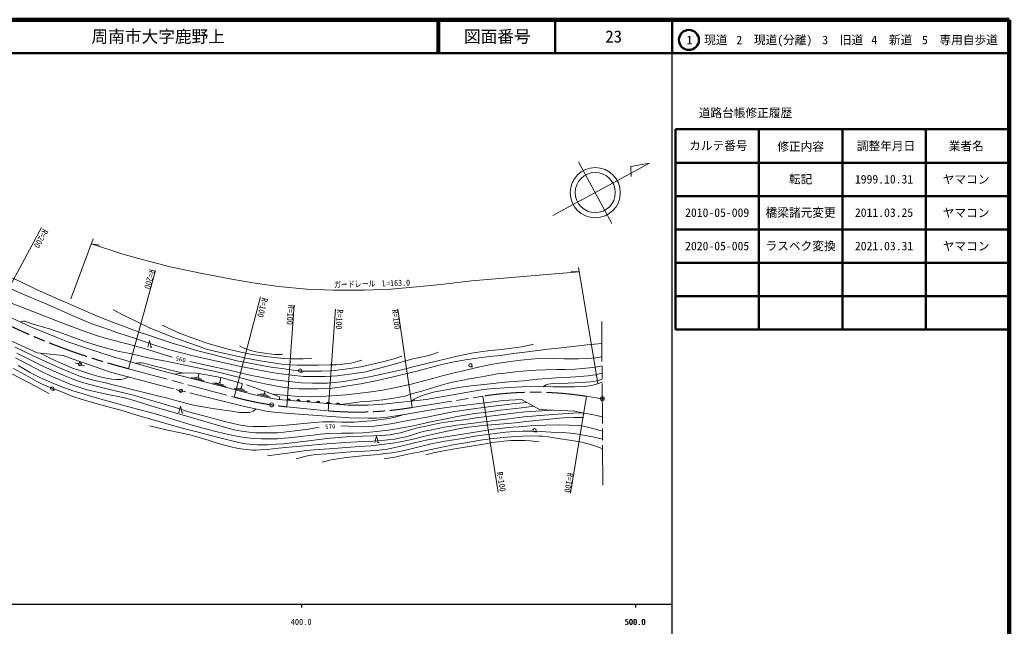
# Model space of a CAD drawing. Units: millimetres, scale not verified. Extents: x 40000 to 680000, y 20000 to 380000.
# Drawn here: x 383548 to 680000, y 198357 to 380000 of the extents above; entities that cross this region are included whole.
import ezdxf
from ezdxf.enums import TextEntityAlignment as Align

# ---------------------------------------------------------------- set-up
doc = ezdxf.new("R2010")
doc.units = ezdxf.units.MM
doc.header["$LTSCALE"] = 1000
doc.header["$PDMODE"] = 32
doc.header["$PDSIZE"] = 500
doc.linetypes.add('CHAIN', pattern=[18.5, 12, -1.5, 3.5, -1.5])
doc.linetypes.add('DASHED', pattern=[7.5, 6, -1.5])
for name, color, linetype, lineweight in [('M-BGD', 7, 'Continuous', 13), ('M-BMK', 2, 'CHAIN', 13), ('M-BMK-SRVR', 3, 'Continuous', 13), ('M-STR-HTXT', 7, 'Continuous', 13), ('M-TTL', 2, 'Continuous', 140), ('M-TTL-BAND', 7, 'Continuous', 25), ('M-TTL-FRAM', 2, 'Continuous', 50), ('M-TTL-LINE', 7, 'Continuous', 50)]:
    doc.layers.add(name, color=color, linetype=linetype, lineweight=lineweight)
doc.layers.add('M-OTRS', color=6, linetype='Continuous')
doc.layers.add('M-TTL-TXT', color=7, linetype='Continuous')
doc.styles.add('ＭＳ ゴシック', font='')
doc.styles.get('ＭＳ ゴシック').set_extended_font_data('MS Gothic')

msp = doc.modelspace()

# ---------------------------------------------------------------- hatches: boundary and pattern name
at = {"layer": 'M-BGD'}
for points in [[(463532, 266104, -0.82183), (464519, 266021)], [(466521, 265853, -0.82183), (467509, 265771)], [(469511, 265603, -0.82183), (470498, 265520)], [(472500, 265352, -0.82183), (473488, 265269)], [(475490, 265101, -0.82183), (476477, 265018)], [(478479, 264850, -0.82183), (479467, 264767)]]:
    msp.add_hatch(color=256, dxfattribs=at).paths.add_polyline_path(points)

# ---------------------------------------------------------------- linework, layer by layer
for p, q in [((422647, 281908), (423147, 281908)), ((401081, 276967), (400137, 277297)), ((401725, 277272), (401419, 276320)), ((402025, 276637), (402969, 276307)), ((518582, 276041), (519249, 276041)), ((434930, 272889), (438801, 271880)), ((435780, 272978), (438102, 272372)), ((436745, 273036), (437287, 272895)), ((437016, 272965), (437301, 274056)), ((443454, 271288), (443832, 272739)), ((467552, 274436), (468219, 274436)), ((441367, 271211), (445238, 270203)), ((442217, 271300), (444540, 270695)), ((443183, 271358), (443725, 271217)), ((449898, 269636), (450248, 271016)), ((393293, 269022), (393960, 269022)), ((431338, 268987), (430366, 269224)), ((431953, 269352), (431684, 268389)), ((432309, 268751), (433281, 268514)), ((447812, 269545), (451689, 268562)), ((448661, 269640), (450987, 269050)), ((449626, 269704), (450169, 269567)), ((454785, 267830), (458700, 267007)), ((455630, 267959), (457978, 267466)), ((456592, 268064), (457140, 267949)), ((456866, 268006), (457014, 268712)), ((481893, 264564), (461036, 266314)), ((463532, 266104), (464519, 266021)), ((466521, 265853), (467509, 265771)), ((469511, 265603), (470498, 265520)), ((472500, 265352), (473488, 265269)), ((475490, 265101), (476477, 265018)), ((478479, 264850), (479467, 264767)), ((431995, 262298), (432495, 262298)), ((537781, 256571), (538448, 256571)), ((490712, 253353), (491212, 253353))]:
    msp.add_line(p, q, dxfattribs=at)
for points in [[(352703, 305289), (353231, 305562), (353848, 305696), (354688, 305764), (355315, 305708), (356267, 305484), (361644, 303480), (370327, 299684), (380756, 295217), (387421, 292656), (396618, 289019), (402520, 286814), (406811, 285357), (410266, 284293), (415689, 282968), (420811, 281583), (425700, 280092), (429095, 278988), (429168, 278969)], [(381008, 302836), (383863, 301524), (388559, 299189), (393222, 297163), (399422, 294439), (406555, 291339), (411277, 289403), (415156, 287982), (419056, 286574), (421769, 285624), (425619, 284333), (429213, 283165), (432258, 282285), (436876, 280873), (440490, 279909), (444764, 278859), (448613, 277887), (451445, 277323), (455110, 276661), (458889, 275988), (462076, 275519), (464085, 275283), (465527, 275090), (468396, 274788), (469737, 274721), (471898, 274704), (473977, 274746), (476493, 274846), (478034, 274947), (479334, 275107), (481053, 275366), (483838, 275727), (485839, 276074), (487885, 276560), (492665, 277683), (495689, 278489), (497995, 279261)], [(376917, 301076), (384305, 297951), (390993, 295072), (399504, 291364), (402559, 289992), (405465, 288867), (408728, 287685), (412973, 286204), (418564, 284392), (424049, 282541), (427704, 281340), (431622, 280343), (435497, 279360), (439352, 278474), (443526, 277534), (449317, 276264), (454916, 275154), (459696, 274212), (461819, 273913), (465081, 273528), (468583, 273203), (470600, 273149), (472484, 273119), (475057, 273156), (477028, 273257), (478623, 273395), (480807, 273646), (483826, 274048), (487215, 274600), (490548, 275417), (494025, 276308), (499228, 277827), (501425, 278405), (505636, 279387), (507343, 279889), (508950, 280478)], [(378426, 291914), (386867, 288040), (394956, 284771), (397930, 283499), (403491, 281613), (411238, 279146), (425736, 274975), (445857, 269732), (453497, 267795), (459122, 266612), (461036, 266314)], [(411508, 293157), (414986, 291363), (418559, 289586), (422798, 287570), (426365, 286102), (429128, 285054), (432462, 283864), (436485, 282432), (439534, 281353), (441915, 280718), (446814, 279618), (451784, 278555), (455665, 277839), (458730, 277379), (462017, 276855), (464518, 276631), (466689, 276593), (469929, 276563), (472969, 276577), (476423, 276643), (478463, 276669), (479725, 276772), (480918, 276911), (482867, 277197), (484233, 277551), (486048, 278095)], [(345966, 289466), (347265, 289345), (348656, 289114), (350188, 288821), (352400, 288264), (354637, 287528), (356541, 286803), (358731, 285954), (361381, 284806), (363749, 283588), (367704, 281409), (373965, 278001), (379915, 274622), (383090, 272970), (386319, 271223), (388475, 270136), (392244, 268101)], [(383779, 289457), (384167, 289630), (384623, 289682), (385027, 289682), (385596, 289548), (387534, 288864), (392738, 287309), (397573, 285669), (402978, 283645), (406384, 282564), (410192, 281413), (413276, 280596), (416582, 280002), (421939, 278791), (427827, 277640), (437813, 275555), (443107, 274479), (448705, 273028), (453348, 271766), (456944, 270984), (459555, 270437), (461663, 270045), (463549, 269761), (465357, 269587), (467228, 269423), (469492, 269414), (472825, 269434), (475154, 269514), (477162, 269697), (479423, 269996), (482435, 270456), (485729, 271006), (490703, 271983), (495029, 272923), (502898, 274819), (508778, 276450), (511314, 277058), (513701, 277505), (517046, 278149), (520488, 278688), (524218, 279124), (527622, 279480), (531408, 280019), (534117, 280305), (537990, 280857), (541903, 281351), (544950, 281684), (549150, 282155), (553539, 282637), (557949, 283062)], [(426347, 288549), (428126, 287599), (431436, 286089), (434341, 285020), (436580, 284225), (439292, 283264), (442387, 282323), (445975, 281366), (449826, 280451), (453144, 279749), (455970, 279361), (459618, 278882), (462884, 278552), (464827, 278417), (466412, 278417), (468475, 278492), (471002, 278612)], [(373844, 287035), (388777, 280244), (396594, 279481), (399550, 278307), (406087, 276006), (410768, 274488), (417083, 272775), (428825, 269663), (429568, 269480)], [(382152, 281927), (387567, 279380), (392341, 277135), (396392, 275328), (397890, 274727), (399782, 273940), (401193, 273393), (402396, 272978), (403363, 272659), (404486, 272348), (405631, 272058), (406959, 271730), (409197, 271229), (411909, 270561), (413995, 270078), (418035, 269077), (422854, 267843), (427834, 266632), (430625, 265849), (432224, 265444), (434008, 265005), (435630, 264607), (437254, 264268), (438991, 263958), (441324, 263592), (444108, 263166), (447058, 262740), (449376, 262409), (450521, 262348), (451690, 262327), (452278, 262388), (452987, 262537), (453507, 262746), (453872, 263043), (454239, 263439)], [(421897, 281908), (422397, 283908), (422897, 281908)], [(434457, 277643), (439747, 276435), (446295, 275030), (452584, 273585), (459300, 272247), (463390, 271743), (467859, 271288), (471268, 271162), (473846, 271113), (475744, 271163), (477978, 271336), (480620, 271634), (484660, 272317), (488842, 273160), (497906, 275147), (503014, 276468), (508796, 277894), (515466, 279446), (519523, 280227), (522966, 280787), (525758, 281060), (527942, 281246), (530920, 281593), (533892, 282066), (535889, 282451), (537490, 282885)], [(449413, 282291), (450521, 281719), (451814, 281229), (452738, 280971), (454299, 280592), (456187, 280240), (457563, 280046), (459050, 279880), (460020, 279778), (461239, 279741), (462236, 279787)], [(382312, 278721), (390101, 274675), (392996, 273284), (395384, 272232), (398852, 270788), (401522, 269865), (403758, 269163), (407277, 268319), (410427, 267654), (413051, 267174), (414935, 266731), (417104, 266146), (424116, 264013), (433592, 261276), (443773, 258277), (447806, 257198), (450012, 256757), (452277, 256444), (454263, 256270), (457428, 256245), (460784, 256291), (462701, 256442), (466042, 256848), (470002, 257359), (473226, 257931)], [(382638, 280164), (390433, 276283), (394426, 274427), (396523, 273530), (398996, 272506), (400201, 272090), (402017, 271497), (404580, 270769), (407211, 270061), (412079, 268908), (416797, 267746), (422420, 266143), (430153, 263913), (434077, 262609), (438331, 261507), (444170, 259868), (447851, 258932), (449722, 258587), (451782, 258297), (453418, 258175), (455534, 258186), (457467, 258196), (458737, 258274), (462244, 258518), (471881, 259387), (474384, 259527), (477737, 259583), (480076, 259500), (482467, 259445), (483712, 259459), (484812, 259534), (488910, 259844), (494142, 260560), (496003, 260954), (498714, 261760)], [(389730, 280151), (392799, 278519), (396463, 276941), (399365, 275690), (402167, 274758), (405178, 273743), (407264, 273144), (409405, 272637), (411092, 272347), (412452, 272256), (413327, 272254), (413927, 272297), (414608, 272441), (415158, 272591), (416203, 273014)], [(459473, 267846), (462663, 267577), (465932, 267299), (468400, 267160), (471095, 267056), (473616, 267143), (476945, 267334), (481239, 267629), (485534, 268116), (488830, 268534), (492255, 269073), (496323, 269855), (501191, 270932), (504180, 271746), (507325, 272586), (510055, 273342), (513333, 274121), (516743, 274917), (521375, 276013), (524653, 276732), (526988, 277150), (529888, 277576), (533703, 278015), (537767, 278442), (539814, 278600), (543182, 278588), (546680, 278491), (550952, 278478), (553572, 278588), (556156, 278746), (557979, 279002)], [(383086, 276467), (386457, 274473), (387804, 273778), (389585, 272888), (393197, 271240), (396404, 269912), (399450, 268854), (402513, 267969), (404428, 267336), (408584, 266161), (415806, 264148), (420752, 262902), (424881, 261814), (427424, 261009), (435154, 258617), (439218, 257454), (442652, 256581), (446075, 255815), (448964, 255185), (451799, 254762), (453653, 254603), (455871, 254509), (458501, 254497), (460773, 254519), (462762, 254643), (465384, 254862), (467513, 255141), (471421, 255630), (473557, 255835), (476164, 256032), (479906, 256134), (483365, 256170), (486299, 256321), (490495, 256688), (494685, 257156), (498140, 257735), (500550, 258177), (503203, 258774), (506747, 259554), (511828, 260610), (514615, 261154), (517488, 261695), (519823, 262026), (522780, 262402), (527476, 263100), (531253, 263514), (534760, 263854), (537547, 264233)], [(418343, 277102), (419235, 277221), (419955, 277221), (420675, 277137), (421461, 276922), (423986, 276240), (426553, 275611), (428704, 275088), (432583, 274177)], [(479784, 264741), (482691, 265175), (485486, 265517), (488498, 265773), (492325, 266175), (495021, 266522), (497273, 266956), (498916, 267304), (500920, 267913), (504333, 268908), (509537, 270443), (511642, 271040), (513661, 271520), (515862, 271994), (517714, 272314), (520825, 272872), (525198, 273673), (526554, 273910), (527989, 274091), (529653, 274279), (532055, 274523), (534350, 274774), (536362, 274941), (538193, 275046), (541136, 275151), (544548, 275283), (546948, 275297), (549935, 275381), (552094, 275527), (554264, 275771), (556625, 276098), (557999, 276314)], [(381681, 275555), (386008, 273141), (388812, 271542), (390101, 270947), (392154, 270084), (396323, 268453), (399481, 267165), (401889, 266330), (406059, 265164), (409585, 264216), (413848, 263055), (419592, 261295), (424860, 259780), (428961, 258558), (432587, 257567), (436977, 256477), (443444, 254746), (447452, 253784), (450072, 253203), (451269, 253008), (453377, 252745), (454764, 252647), (456457, 252647), (457797, 252696), (460251, 252837), (462527, 253013), (470905, 253980), (475567, 254555), (478912, 254867), (482674, 255154), (486206, 255291), (489455, 255391), (491714, 255478), (493199, 255578), (494489, 255721), (495955, 255948), (497626, 256305), (500564, 257138), (502671, 257747), (505229, 258317), (507912, 258912), (510393, 259349), (513251, 259760), (516621, 260220), (521028, 260833), (526066, 261508), (531437, 262202), (534954, 262565), (538180, 262755), (539925, 262859), (543139, 263087)], [(500986, 265823), (501753, 266388), (502354, 266709), (503417, 267175), (505444, 267896), (507901, 268515), (510753, 269098), (515028, 269855), (518807, 270346), (523600, 270810), (528918, 271433), (534442, 271898), (538798, 272376), (544341, 272734), (546879, 272854), (550009, 273053), (553868, 273357), (555121, 273508), (556098, 273673), (556880, 273851), (557574, 274010), (558015, 274136)], [(481893, 264564), (487911, 264608), (492416, 264841), (505263, 266313), (521756, 269116), (524355, 269425), (530290, 269887), (534012, 270038), (538956, 270113), (543398, 270079), (549741, 270040), (552624, 270157), (554828, 270483), (556605, 270985), (558035, 271503)], [(540252, 270103), (541222, 270672), (541881, 270899), (543382, 271062), (547820, 271158), (551702, 271313), (554609, 271527), (555462, 271623), (556586, 271895), (558029, 272320)], [(434449, 268276), (436035, 267885), (450844, 264166), (457351, 262772), (459688, 262446), (464416, 262092), (468663, 261785), (482358, 260807), (487976, 260674), (490418, 260690), (493611, 260963), (498836, 261779), (508645, 263460), (513726, 264197), (523802, 265412), (528404, 265954), (533827, 266273), (539251, 263298), (549827, 262724), (552146, 262306), (555953, 261568), (558112, 261107)], [(431245, 262298), (431745, 264298), (432245, 262298)], [(479760, 258383), (484324, 258180), (486563, 258103), (487991, 258180), (489740, 258283), (491983, 258604), (495276, 259093), (499837, 259956), (505021, 260895), (511779, 262311), (513862, 262672), (517960, 263285), (523926, 264080), (531192, 264965), (535404, 265408)], [(422489, 258335), (427804, 257122), (431682, 256286), (434518, 255660), (435907, 255279), (439984, 254076), (442367, 253319), (444860, 252606), (446865, 252078), (448557, 251687), (449760, 251472), (451331, 251274), (452338, 251157), (453289, 251124), (454395, 251119), (455514, 251138), (457686, 251328), (461055, 251660), (466451, 252189), (469973, 252509), (474263, 252915), (478239, 253185), (482713, 253480), (486407, 253690), (489431, 253800), (492000, 254009), (493832, 254181), (495953, 254427), (497256, 254661), (498165, 254870), (499235, 255103), (500304, 255410), (502111, 255951), (503669, 256466), (504811, 256750), (505977, 257003), (508931, 257622), (510816, 257979), (512679, 258304), (514499, 258564), (516291, 258782), (519508, 259161), (522596, 259551), (525851, 259953), (530065, 260483), (534600, 261069), (540763, 261600), (544745, 261904), (549327, 262153), (552146, 262306)], [(457738, 249344), (460663, 249765), (464554, 250286), (468759, 250864), (471742, 251153), (474782, 251384), (477705, 251591), (481365, 251839), (485353, 252154), (488848, 252402), (492018, 252766), (495332, 253179), (497567, 253560), (499534, 253965), (501914, 254510), (504430, 255157), (508032, 255966), (511102, 256720), (513110, 257124), (515456, 257554), (517906, 257969), (519947, 258225), (521938, 258439), (524770, 258680), (528595, 258969), (532054, 259309), (535218, 259639), (543271, 260506), (546498, 260730), (549795, 260878), (552444, 260862)], [(466387, 248509), (468560, 249124), (470154, 249498), (472436, 249788), (475515, 250017), (482681, 250558), (486839, 250785), (490376, 250982), (493685, 251392), (499036, 252560), (502649, 253485), (505305, 254062), (508454, 254641), (513129, 255414), (521746, 256828), (525495, 257344), (528318, 257677), (531111, 257935), (533129, 258102), (536494, 258332), (541063, 258575), (545176, 258666), (548196, 258575), (550891, 258438), (552439, 258241), (554033, 257877), (555672, 257468), (557448, 256952), (558145, 256754)], [(474193, 247537), (476803, 248204), (478710, 248534), (481485, 248872), (486087, 249401), (489943, 249731), (492362, 249974), (495119, 250277), (497434, 250685), (500413, 251345), (503994, 252238), (506774, 252959), (508951, 253427), (510936, 253783), (513576, 254226), (516151, 254625), (519919, 255241), (523024, 255726), (526029, 256092), (529142, 256465), (531640, 256647), (534290, 256778), (536163, 256804), (536969, 256769), (539692, 256631), (542792, 256526), (546095, 256353), (548590, 256154), (550814, 255871), (552939, 255479), (555217, 255065), (558162, 254420)], [(489962, 253353), (490462, 255353), (490962, 253353)], [(492768, 248526), (496380, 249112), (499288, 249741), (503495, 250595), (509580, 251887), (513352, 252660), (517663, 253419), (521600, 254052), (524481, 254441), (527460, 254805), (530728, 255051), (534278, 255265), (536693, 255361), (539103, 255311), (540248, 255232), (541941, 255053), (543097, 254874), (544839, 254625), (548927, 253986), (551909, 253477), (553074, 253198), (554239, 252870), (555723, 252392), (557260, 251852), (558184, 251514)], [(505213, 249712), (507494, 250279), (510029, 250811), (513288, 251355), (518833, 252304), (523102, 253011), (525001, 253346), (526841, 253624), (528601, 253797), (530535, 253948), (532994, 254030), (534869, 253995), (536571, 253903), (538204, 253718), (539176, 253590)]]:
    msp.add_lwpolyline(points, dxfattribs=at)
at = {"layer": 'M-BGD', "linetype": 'DASHED'}
msp.add_lwpolyline([(429916, 273886), (431955, 274150), (433643, 274221), (436447, 274201), (439453, 273691), (444311, 272728), (452383, 270401), (456235, 268987), (459875, 267705), (461407, 267104), (461339, 266288)], dxfattribs=at)
at = {"layer": 'M-BGD'}
for centre in [(401553, 276802), (518582, 276541), (467552, 274936), (393293, 269522), (431823, 268869), (537781, 257071)]:
    msp.add_circle(centre, 500, dxfattribs=at)
for centre in [(464017, 265965), (467007, 265715), (469996, 265464), (472986, 265213), (475975, 264962), (478965, 264711)]:
    msp.add_arc(centre, 505, 6.37542, 164.03362, dxfattribs=at)
at = {"layer": 'M-BMK'}
for p, q in [((558265, 240601), (557891, 290790)), ((416073, 275499), (447732, 267003)), ((501107, 263871), (522313, 267270)), ((553314, 267223), (558072, 266501)), ((463606, 264048), (475904, 262857))]:
    msp.add_line(p, q, dxfattribs=at)
for centre, radius, start, end in [((466117, 469137), 200000, 243.06893, 255.50959), ((473910, 363516), 100000, 254.82427, 264.08579), ((537664, 168455), 100000, 80.99627, 98.83046), ((484520, 362485), 100000, 265.05749, 279.54769)]:
    msp.add_arc(centre, radius, start, end, dxfattribs=at)
at = {"layer": 'M-BMK-SRVR'}
for p, q in [((543210, 321344), (572251, 337077)), ((550957, 337483), (560961, 319019)), ((572251, 337077), (566668, 336106)), ((566668, 336106), (566762, 333107))]:
    msp.add_line(p, q, dxfattribs=at)
for centre, radius in [((555979, 328214), 7500), ((555959, 328251), 6000), ((558072, 266501), 600), ((459033, 264629), 600)]:
    msp.add_circle(centre, radius, dxfattribs=at)
at = {"layer": 'M-OTRS'}
msp.add_point((558072, 266501), dxfattribs=at)
at = {"layer": 'M-STR-HTXT'}
for p, q in [((375533, 290827), (390043, 317779)), ((398810, 296445), (405548, 314350)), ((405006, 312909), (407422, 312471)), ((556770, 271187), (550949, 305818)), ((416073, 275499), (424162, 304949)), ((551169, 304512), (548718, 304654)), ((447732, 267003), (455665, 297050)), ((463606, 264048), (465758, 294543)), ((475904, 262857), (478097, 293356)), ((501107, 263871), (496839, 293347)), ((522313, 267270), (526859, 238463)), ((553314, 267223), (548510, 238240))]:
    msp.add_line(p, q, dxfattribs=at)
msp.add_lwpolyline([(551169, 304512), (518855, 301859), (510614, 300841), (503586, 300135), (494767, 299350), (486721, 298999), (477512, 298999), (469530, 299333), (461108, 300130), (453416, 301233), (447067, 302286), (438230, 303970), (428616, 306012), (420595, 308052), (414117, 309898), (405006, 312909)], dxfattribs=at)
at = {"layer": 'M-TTL'}
for p, q in [((680000, 380000), (40000, 380000)), ((680000, 20000), (680000, 380000))]:
    msp.add_line(p, q, dxfattribs=at)
at = {"layer": 'M-TTL-BAND'}
for p, q in [((579000, 20000), (579000, 370000)), ((40000, 205000), (579000, 205000)), ((468000, 205000), (468000, 204000)), ((568000, 205000), (568000, 204000))]:
    msp.add_line(p, q, dxfattribs=at)
at = {"layer": 'M-TTL-FRAM'}
for p, q in [((580000, 347197), (580000, 287197)), ((580000, 347197), (680000, 347197)), ((580000, 287197), (680000, 287197))]:
    msp.add_line(p, q, dxfattribs=at)
at = {"layer": 'M-TTL-LINE'}
for p, q in [((508747, 380000), (508747, 370000)), ((509247, 380000), (509247, 370000)), ((543997, 380000), (543997, 370000)), ((579000, 380000), (579000, 370000)), ((40000, 370000), (680000, 370000)), ((605000, 347197), (605000, 287197)), ((630000, 347197), (630000, 287197)), ((655000, 347197), (655000, 287197)), ((580000, 337197), (680000, 337197)), ((580000, 327197), (680000, 327197)), ((580000, 317197), (680000, 317197)), ((580000, 307197), (680000, 307197)), ((580000, 297197), (680000, 297197))]:
    msp.add_line(p, q, dxfattribs=at)
msp.add_circle((584031, 373958), 3000, dxfattribs=at)

# ---------------------------------------------------------------- texts
at = {"layer": 'M-BGD', "style": 'ＭＳ ゴシック'}
for s, rotation, p in [('560', 345.92, (431776, 278315)), ('570', 3.778, (476584, 258173))]:
    msp.add_text(s, height=1320, rotation=rotation, dxfattribs=at).set_placement(p, align=Align.MIDDLE_CENTER)
at = {"layer": 'M-STR-HTXT', "style": 'ＭＳ ゴシック', "width": 0.8}
for s, rotation, p in [('R=200', 241.705, (390043, 317779)), ('R=100', 255.209, (455665, 297050)), ('R=100', 265.887, (478097, 293356))]:
    msp.add_text(s, height=1833, rotation=rotation, dxfattribs=at).set_placement(p, align=Align.BOTTOM_LEFT)
for s, rotation, p in [('R=200', 254.641, (424162, 304949)), ('R=100', 265.963, (465758, 294543)), ('R=100', 278.238, (496839, 293347))]:
    msp.add_text(s, height=1833, rotation=rotation, dxfattribs=at).set_placement(p, align=Align.TOP_LEFT)
msp.add_text('ガードレール\u3000L=163.0', height=1833, rotation=1.648, dxfattribs=at).set_placement((489143, 299512), align=Align.BOTTOM_CENTER)
msp.add_text('R=100', height=1833, rotation=278.969, dxfattribs=at).set_placement((526859, 238463), align=Align.BOTTOM_RIGHT)
msp.add_text('R=100', height=1833, rotation=260.589, dxfattribs=at).set_placement((548510, 238240), align=Align.TOP_RIGHT)
at = {"layer": 'M-TTL-BAND', "style": 'ＭＳ ゴシック'}
for s, p in [('400.0', (467844, 198195)), ('500.0', (567844, 198195)), ('500.0', (568000, 198195))]:
    msp.add_text(s, height=1833, dxfattribs=at).set_placement(p, align=Align.BOTTOM_CENTER)
at = {"layer": 'M-TTL-TXT', "style": 'ＭＳ ゴシック'}
msp.add_text('周南市大字鹿野上', height=3666, dxfattribs=at).set_placement((405024, 375000), align=Align.MIDDLE_LEFT)
for s, height, p in [('図面番号', 3666, (526622, 375000)), ('23', 3666, (561497, 375000)), ('1\u3000現道', 2566, (589448, 373958)), ('2\u3000現道(分離)', 2566, (609619, 373958)), ('3\u3000旧道', 2566, (630121, 373958)), ('4\u3000新道', 2566, (644824, 373958)), ('5\u3000専用自歩道', 2566, (665228, 373958)), ('道路台帳修正履歴', 2566, (600968, 352113)), ('カルテ番号', 2566, (592839, 342277)), ('修正内容', 2566, (617509, 342023)), ('調整年月日', 2566, (643089, 342197)), ('業者名', 2566, (667134, 342197)), ('転記', 2566, (617500, 332245)), ('1999.10.31', 2566, (642500, 332245)), ('ヤマコン', 2566, (667077, 332189)), ('2010-05-009', 2566, (592500, 322245)), ('橋梁諸元変更', 2566, (617500, 322245)), ('2011.03.25', 2566, (642500, 322245)), ('ヤマコン', 2566, (667077, 322189)), ('2020-05-005', 2566, (592500, 312245)), ('ラスベク変換', 2566, (617500, 312245)), ('2021.03.31', 2566, (642500, 312245)), ('ヤマコン', 2566, (667077, 312189))]:
    msp.add_text(s, height=height, dxfattribs=at).set_placement(p, align=Align.MIDDLE_CENTER)

doc.saveas('drawing.dxf')
